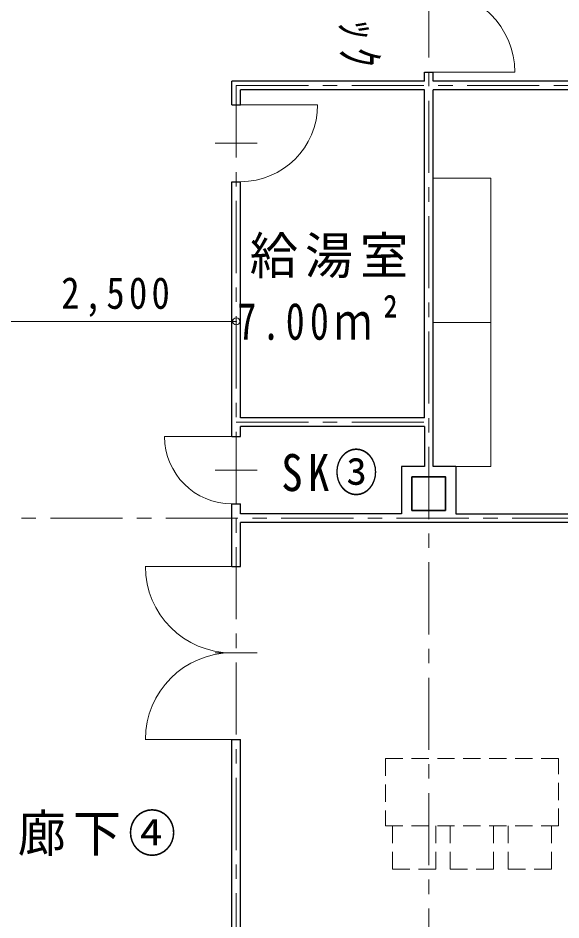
# Model space of a CAD drawing. Units: millimetres at full size; details may follow other scales. Extents: x -57346 to 60518, y -42813 to 41849.
# Drawn here: x 17705 to 23348, y -11121 to -1742 of the extents above; entities that cross this region are included whole.
import ezdxf

# ---------------------------------------------------------------- set-up
doc = ezdxf.new("R2010")
doc.units = ezdxf.units.MM
doc.header["$LTSCALE"] = 150
doc.header["$PDMODE"] = 32
doc.header["$PDSIZE"] = 75
doc.linetypes.add('CHAIN1', pattern=[8, 5, -1, 1, -1])
doc.linetypes.add('DASHED1', pattern=[1.8, 1.2, -0.6])
for name, color, linetype, lineweight in [('1-1_極細線', 4, 'Continuous', 9), ('1-3_中線', 3, 'Continuous', 25), ('1-4_太線', 2, 'Continuous', 35), ('1-8_ﾊｯﾁﾝｸﾞ', 4, 'Continuous', 9), ('1-A_中芯線', 4, 'CHAIN1', 9), ('1-D_文字', 4, 'Continuous', 9), ('1-E_寸法', 4, 'Continuous', 9)]:
    doc.layers.add(name, color=color, linetype=linetype, lineweight=lineweight)
doc.styles.add('ＭＳ ゴシック', font='')
doc.styles.get('ＭＳ ゴシック').set_extended_font_data('MS Gothic')

msp = doc.modelspace()

# ---------------------------------------------------------------- linework, layer by layer
at = {"layer": '1-1_極細線'}
for p, q in [((22868.4, -2306.3), (22018.4, -2306.3)), ((20818.4, -2643.8), (20018.4, -2643.8)), ((19754.6, -3043.8), (20192.1, -3043.8)), ((19228.4, -6093.8), (19928.4, -6093.8)), ((19754.6, -6443.8), (20192.1, -6443.8)), ((19026.3, -7443.8), (19928.4, -7443.8)), ((20192.1, -8343.8), (19754.6, -8343.8)), ((19026.3, -9243.8), (19928.4, -9243.8))]:
    msp.add_line(p, q, dxfattribs=at)
for centre, radius, start, end in [((22018.4, -2306.3), 850, 0, 90), ((20018.4, -2643.8), 800, 270, 0), ((19928.4, -6093.8), 700, 180, 270), ((19928.4, -7443.8), 900, 180, 270), ((19928.4, -9243.8), 900, 90, 180)]:
    msp.add_arc(centre, radius, start, end, dxfattribs=at)
at = {"layer": '1-3_中線'}
for p, q in [((21928.4, -2398.8), (21928.4, -2306.3)), ((21928.4, -2306.3), (22018.4, -2306.3)), ((22018.4, -2398.8), (22018.4, -2306.3)), ((19928.4, -2643.8), (19928.4, -2398.8)), ((21928.4, -2398.8), (19928.4, -2398.8)), ((24823.4, -2398.8), (22018.4, -2398.8)), ((20018.4, -2643.8), (20018.4, -2488.8)), ((21928.4, -2488.8), (20018.4, -2488.8)), ((21928.4, -5898.8), (21928.4, -2488.8)), ((24823.4, -2488.8), (22018.4, -2488.8)), ((22018.4, -6406.3), (22018.4, -2488.8)), ((19928.4, -2643.8), (20018.4, -2643.8)), ((19928.4, -3443.8), (20018.4, -3443.8)), ((19928.4, -6093.8), (19928.4, -3443.8)), ((20018.4, -5898.8), (20018.4, -3443.8)), ((21928.4, -5898.8), (20018.4, -5898.8)), ((21928.4, -5988.8), (20018.4, -5988.8)), ((20018.4, -6093.8), (20018.4, -5988.8)), ((21928.4, -5988.8), (21928.4, -6406.3)), ((19928.4, -6093.8), (20018.4, -6093.8)), ((21690.9, -6406.3), (21690.9, -6898.8)), ((21928.4, -6406.3), (21690.9, -6406.3)), ((22255.9, -6406.3), (22018.4, -6406.3)), ((22255.9, -6406.3), (22255.9, -6898.8)), ((19928.4, -7443.8), (19928.4, -6793.8)), ((19928.4, -6793.8), (20018.4, -6793.8)), ((20018.4, -6898.8), (20018.4, -6793.8)), ((21690.9, -6898.8), (20018.4, -6898.8)), ((22255.9, -6898.8), (29428.4, -6898.8)), ((20018.4, -7443.8), (20018.4, -6988.8)), ((34178.4, -6988.8), (20018.4, -6988.8)), ((19928.4, -7443.8), (20018.4, -7443.8)), ((19928.4, -14043.8), (19928.4, -9243.8)), ((19928.4, -9243.8), (20018.4, -9243.8)), ((20018.4, -14043.8), (20018.4, -9243.8))]:
    msp.add_line(p, q, dxfattribs=at)
at = {"layer": '1-4_太線'}
for q in [(21798.4, -6513.8), (22148.4, -6863.8)]:
    msp.add_line((21798.4, -6863.8), q, dxfattribs=at)
msp.add_lwpolyline([(22148.4, -6863.8), (22148.4, -6513.8), (21798.4, -6513.8)], dxfattribs=at)
at = {"layer": '1-8_ﾊｯﾁﾝｸﾞ'}
for p, q in [((22018.4, -3406.3), (22618.4, -3406.3)), ((22018.4, -6406.3), (22018.4, -3406.3)), ((22618.4, -6406.3), (22618.4, -3406.3)), ((22018.4, -4906.3), (22618.4, -4906.3)), ((22018.4, -6406.3), (22618.4, -6406.3))]:
    msp.add_line(p, q, dxfattribs=at)
at = {"layer": '1-8_ﾊｯﾁﾝｸﾞ', "linetype": 'DASHED1'}
for p, q in [((21523.4, -9443.8), (21523.4, -10143.8)), ((23323.4, -9443.8), (21523.4, -9443.8)), ((23323.4, -10143.8), (23323.4, -9443.8)), ((23323.4, -10143.8), (21523.4, -10143.8)), ((21598.4, -10143.8), (21598.4, -10593.8)), ((22048.4, -10593.8), (22048.4, -10143.8)), ((22198.4, -10143.8), (22198.4, -10593.8)), ((22648.4, -10593.8), (22648.4, -10143.8)), ((22798.4, -10143.8), (22798.4, -10593.8)), ((23248.4, -10593.8), (23248.4, -10143.8)), ((21598.4, -10593.8), (22048.4, -10593.8)), ((22198.4, -10593.8), (22648.4, -10593.8)), ((22798.4, -10593.8), (23248.4, -10593.8))]:
    msp.add_line(p, q, dxfattribs=at)
at = {"layer": '1-A_中芯線'}
for p, q in [((21973.4, 24998.3), (21973.4, -24360.1)), ((19973.4, -2443.8), (19973.4, -19943.8)), ((19973.4, -2443.8), (44973.4, -2443.8)), ((19973.4, -5943.8), (21973.4, -5943.8)), ((7240.6, -6943.8), (56123.9, -6943.8))]:
    msp.add_line(p, q, dxfattribs=at)
at = {"layer": '1-E_寸法'}
msp.add_line((17473.4, -4896), (19973.4, -4896), dxfattribs=at)
at = {"layer": '1-E_寸法', "color": 2}
msp.add_point((19973.4, -4896), dxfattribs=at)

# ---------------------------------------------------------------- texts
at = {"layer": '1-D_文字', "color": 7, "insert": (21034.5, -625.3), "char_height": 384.9, "attachment_point": 7, "rotation": 270, "style": 'ＭＳ ゴシック'}
msp.add_mtext('\\T1.35;\\W0.8;ｵｰﾄﾛｯｸ', dxfattribs=at)
at = {"layer": '1-D_文字', "color": 7, "char_height": 384.9, "attachment_point": 7, "style": 'ＭＳ ゴシック'}
for s, insert in [('\\T1.15;\\W0.95;給湯室', (20113.6, -4447.1)), ('\\T1.28;\\W0.75;7.00ｍ²', (19985.2, -5093.4)), ('\\T1.25;\\W0.85;SK③', (20440.9, -6706.3)), ('\\T1.15;\\W0.95;廊下④', (17701.6, -10457.1))]:
    msp.add_mtext(s, dxfattribs=dict(at, insert=insert))
at = {"layer": '1-E_寸法', "color": 7, "insert": (18153.4, -4851), "char_height": 329.9, "attachment_point": 7, "style": 'ＭＳ ゴシック'}
msp.add_mtext('\\T1.23;\\W0.85;2,500', dxfattribs=at)

doc.saveas('drawing.dxf')
